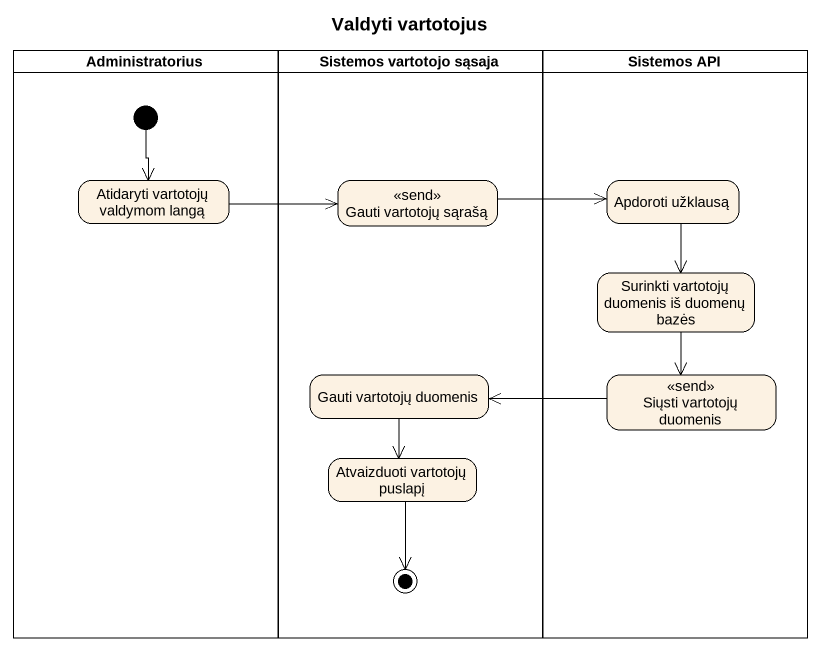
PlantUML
@startuml
title Valdyti vartotojus
hide empty description
state Administratorius <<partition>> {
  state "Atidaryti vartotojų valdymom langą" as Atidaryti_vartotojų
  [*] --> Atidaryti_vartotojų
}
state "Sistemos vartotojo sąsaja" as Sistemos_vartotojo_sąsaja <<partition>> {
  state "Gauti vartotojų sąrašą" as Gauti_vartotojų_sąrašą <<send>>
  state "Gauti vartotojų duomenis" as Gauti_vartotojų_duomenis
  state "Atvaizduoti vartotojų puslapį" as Atvaizduoti_vartotojų
  Atvaizduoti_vartotojų --> [*]
}
state "Sistemos API" as Sistemos_API <<partition>> {
  state "Apdoroti užklausą" as Apdoroti_užklausą
  state "Surinkti vartotojų duomenis iš duomenų bazės" as Surinkti_vartotojų_duomenis
  state "Siųsti vartotojų duomenis" as Siųsti_vartotojų_duomenis <<send>>
}
Atidaryti_vartotojų -right-> Gauti_vartotojų_sąrašą
Gauti_vartotojų_sąrašą -right-> Apdoroti_užklausą
Apdoroti_užklausą --> Surinkti_vartotojų_duomenis
Surinkti_vartotojų_duomenis --> Siųsti_vartotojų_duomenis
Gauti_vartotojų_duomenis --> Atvaizduoti_vartotojų
Siųsti_vartotojų_duomenis -left-> Gauti_vartotojų_duomenis
@enduml
